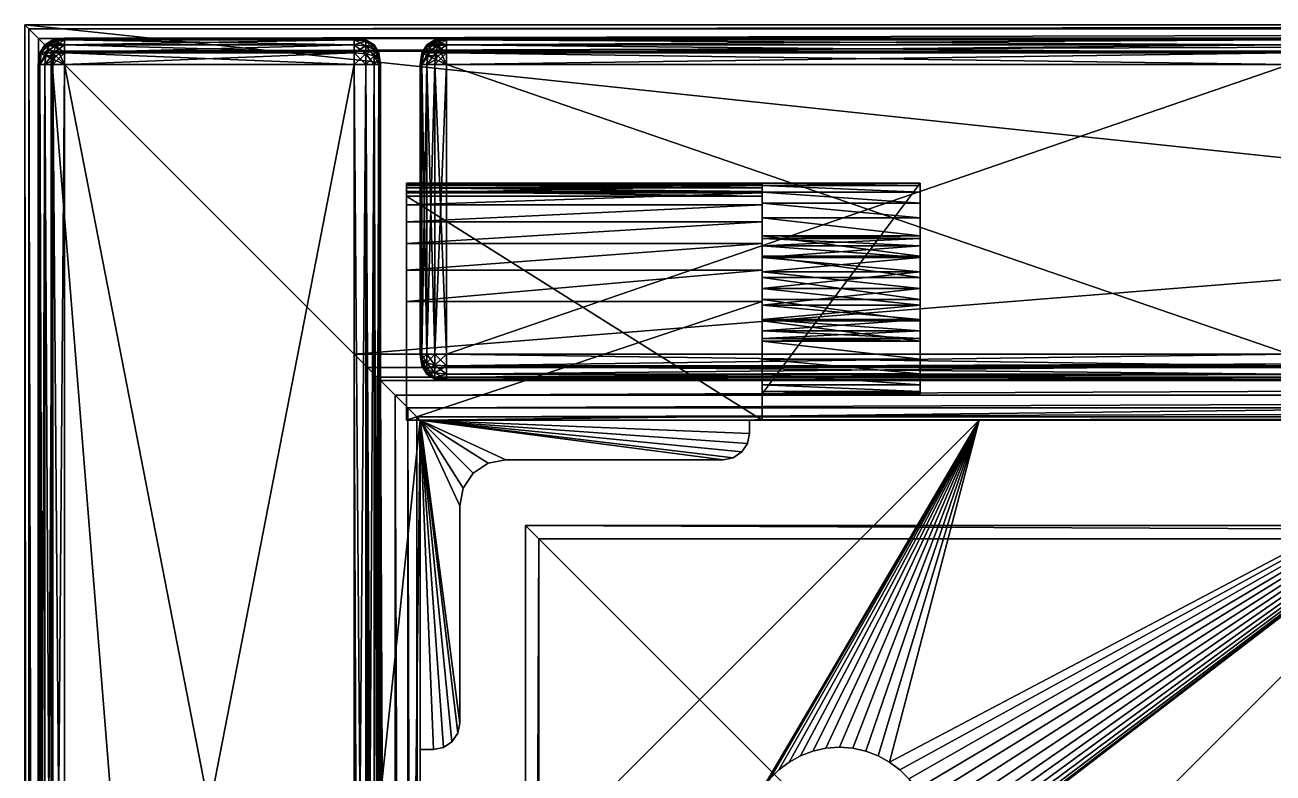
# Model space of a CAD drawing. Header units: millimetres. Extents: x -260 to 3072, y -4655 to 211.
# Drawn here: x -260.5 to -165.8, y -1363.8 to -1307 of the extents above; entities that cross this region are included whole.
import ezdxf

# ---------------------------------------------------------------- set-up
doc = ezdxf.new("R2010")
doc.units = ezdxf.units.MM
doc.layers.add('OBRYSOVA', color=7, linetype='Continuous', true_color=0xffffff)

msp = doc.modelspace()

# ---------------------------------------------------------------- meshes
mesh = msp.add_polyface()
corners = [(-230.501, -1591.001, 400), (-260.5, -1621, 400), (-260.498, -1620.998, 398.908), (-260.195, -1620.695, 397.939), (-259.481, -1619.982, 397.258), (-258.5, -1619, 397), (-235.501, -1596.001, 397), (-234.492, -1594.992, 396.727), (-233.774, -1594.275, 396.009), (-233.501, -1594.001, 395), (-233.501, -1594.001, 370), (-232.408, -1592.908, 370.002), (-231.439, -1591.94, 370.304), (-230.758, -1591.259, 371.018), (-230.501, -1591.001, 372), (23.501, -1591.001, 400), (53.5, -1621, 400), (53.498, -1620.998, 398.908), (53.195, -1620.695, 397.939), (52.482, -1619.982, 397.258), (51.5, -1619, 397), (28.501, -1596.001, 397), (27.492, -1594.992, 396.727), (26.775, -1594.275, 396.009), (26.501, -1594.001, 395), (26.501, -1594.001, 370), (25.408, -1592.908, 370.002), (24.44, -1591.94, 370.304), (23.759, -1591.259, 371.018), (23.501, -1591.001, 372), (23.501, -1336.999, 400), (53.5, -1307, 400), (53.498, -1307.002, 398.908), (53.195, -1307.305, 397.939), (52.482, -1308.019, 397.258), (51.5, -1309, 397), (28.501, -1331.999, 397), (27.492, -1333.008, 396.727), (26.775, -1333.726, 396.009), (26.501, -1333.999, 395), (26.501, -1333.999, 370), (25.408, -1335.092, 370.002), (24.44, -1336.06, 370.304), (23.759, -1336.742, 371.018), (23.501, -1336.999, 372), (-230.501, -1336.999, 400), (-260.5, -1307, 400), (-260.498, -1307.002, 398.908), (-260.195, -1307.305, 397.939), (-259.481, -1308.019, 397.258), (-258.5, -1309, 397), (-235.501, -1331.999, 397), (-234.492, -1333.008, 396.727), (-233.774, -1333.726, 396.009), (-233.501, -1333.999, 395), (-233.501, -1333.999, 370), (-232.408, -1335.092, 370.002), (-231.439, -1336.06, 370.304), (-230.758, -1336.742, 371.018), (-230.501, -1336.999, 372)]
mesh.append_faces([[corners[k] for k in face] for face in [(16, 15, 0), (0, 1, 16), (17, 16, 1), (1, 2, 17), (18, 17, 2), (2, 3, 18), (19, 18, 3), (3, 4, 19), (20, 19, 4), (4, 5, 20), (21, 20, 5), (5, 6, 21), (22, 21, 6), (6, 7, 22), (23, 22, 7), (7, 8, 23), (24, 23, 8), (8, 9, 24), (25, 24, 9), (9, 10, 25), (26, 25, 10), (10, 11, 26), (27, 26, 11), (11, 12, 27), (28, 27, 12), (12, 13, 28), (29, 28, 13), (13, 14, 29), (15, 29, 14), (14, 0, 15), (31, 30, 15), (15, 16, 31), (32, 31, 16), (16, 17, 32), (33, 32, 17), (17, 18, 33), (34, 33, 18), (18, 19, 34), (35, 34, 19), (19, 20, 35), (36, 35, 20), (20, 21, 36), (37, 36, 21), (21, 22, 37), (38, 37, 22), (22, 23, 38), (39, 38, 23), (23, 24, 39), (40, 39, 24), (24, 25, 40), (41, 40, 25), (25, 26, 41), (42, 41, 26), (26, 27, 42), (43, 42, 27), (27, 28, 43), (44, 43, 28), (28, 29, 44), (30, 44, 29), (29, 15, 30), (46, 45, 30), (30, 31, 46), (47, 46, 31), (31, 32, 47), (48, 47, 32), (32, 33, 48), (49, 48, 33), (33, 34, 49), (50, 49, 34), (34, 35, 50), (51, 50, 35), (35, 36, 51), (52, 51, 36), (36, 37, 52), (53, 52, 37), (37, 38, 53), (54, 53, 38), (38, 39, 54), (55, 54, 39), (39, 40, 55), (56, 55, 40), (40, 41, 56), (57, 56, 41), (41, 42, 57), (58, 57, 42), (42, 43, 58), (59, 58, 43), (43, 44, 59), (45, 59, 44), (44, 30, 45), (1, 0, 45), (45, 46, 1), (2, 1, 46), (46, 47, 2), (3, 2, 47), (47, 48, 3), (4, 3, 48), (48, 49, 4), (5, 4, 49), (49, 50, 5), (6, 5, 50), (50, 51, 6), (7, 6, 51), (51, 52, 7), (8, 7, 52), (52, 53, 8), (9, 8, 53), (53, 54, 9), (10, 9, 54), (54, 55, 10), (11, 10, 55), (55, 56, 11), (12, 11, 56), (56, 57, 12), (13, 12, 57), (57, 58, 13), (14, 13, 58), (58, 59, 14), (0, 14, 59), (59, 45, 0)]], dxfattribs={"vtx2": -1})
mesh = msp.add_polyface()
corners = [(-260.5, -1621, 537), (53.5, -1621, 537), (-260.5, -1307, 537), (53.5, -1307, 537), (-260.5, -1621, 540), (53.5, -1621, 540), (-260.5, -1307, 540), (53.5, -1307, 540)]
mesh.append_faces([[corners[k] for k in face] for face in [(0, 2, 3), (3, 1, 0), (4, 5, 7), (7, 6, 4), (0, 1, 5), (5, 4, 0), (1, 3, 7), (7, 5, 1), (3, 2, 6), (6, 7, 3), (2, 0, 4), (4, 6, 2)]], dxfattribs={"vtx2": -1})
at = {"color": 32}
mesh = msp.add_polyface(dxfattribs=at)
corners = [(-257.5, -1310, 394), (-258.32, -1309.617, 393.875), (-258.375, -1310, 393.875), (-257.5, -1308, -244), (-258.32, -1308.125, -244.383), (-258.375, -1308.125, -244), (-259.375, -1309.125, -244), (-259.5, -1310, -244), (-259.5, -1310, 392), (-259.375, -1309.125, 392), (-258.156, -1308.594, 393.5), (-257.883, -1309.18, 393.875), (-257.5, -1309.125, 393.875), (-257.5, -1308.5, 393.5), (-258.32, -1308.242, 392.875), (-257.5, -1308.125, 392.875), (-258.375, -1308.125, 392), (-257.5, -1308, 392), (-258.156, -1309.344, 393.875), (-258.625, -1308.875, 393.5), (-258.906, -1308.594, 392.875), (-259, -1308.5, 392), (-258.906, -1309.344, 393.5), (-259.258, -1309.18, 392.875), (-259, -1310, 393.5), (-259.375, -1310, 392.875), (-258.156, -1308.5, -245.406), (-257.883, -1308.125, -244.82), (-257.5, -1308.125, -244.875), (-257.5, -1308.5, -245.5), (-258.32, -1309.125, -245.758), (-257.5, -1309.125, -245.875), (-258.375, -1310, -245.875), (-257.5, -1310, -246), (-258.156, -1308.125, -244.656), (-258.625, -1308.5, -245.125), (-258.906, -1309.125, -245.406), (-259, -1310, -245.5), (-258.906, -1308.5, -244.656), (-259.258, -1309.125, -244.82), (-259.375, -1310, -244.875), (-259, -1308.5, -244)]
mesh.append_faces([[corners[k] for k in face] for face in [(0, 1, 2), (3, 4, 5), (0, 11, 18), (0, 18, 1), (3, 27, 34), (3, 34, 4)]], dxfattribs={"color": 32})
mesh.append_faces([[corners[k] for k in face] for face in [(6, 7, 8), (8, 9, 6), (10, 11, 12), (12, 13, 10), (14, 10, 13), (13, 15, 14), (16, 14, 15), (15, 17, 16), (19, 18, 11), (11, 10, 19), (20, 19, 10), (10, 14, 20), (21, 20, 14), (14, 16, 21), (22, 1, 18), (18, 19, 22), (23, 22, 19), (19, 20, 23), (9, 23, 20), (20, 21, 9), (24, 2, 1), (1, 22, 24), (25, 24, 22), (22, 23, 25), (8, 25, 23), (23, 9, 8), (26, 27, 28), (28, 29, 26), (30, 26, 29), (29, 31, 30), (32, 30, 31), (31, 33, 32), (35, 34, 27), (27, 26, 35), (36, 35, 26), (26, 30, 36), (37, 36, 30), (30, 32, 37), (38, 4, 34), (34, 35, 38), (39, 38, 35), (35, 36, 39), (40, 39, 36), (36, 37, 40), (41, 5, 4), (4, 38, 41), (6, 41, 38), (38, 39, 6), (7, 6, 39), (39, 40, 7), (41, 6, 9), (9, 21, 41), (5, 41, 21), (21, 16, 5), (3, 5, 16), (16, 17, 3)]], dxfattribs={"vtx2": -1, "color": 32})
mesh = msp.add_polyface(dxfattribs=at)
corners = [(-235.5, -1308, -244), (-257.5, -1308, -244), (-257.5, -1308, 392), (-235.5, -1308, 392), (-235.5, -1308.125, 392.875), (-257.5, -1308.125, 392.875), (-257.5, -1308.125, -244.875), (-235.5, -1308.125, -244.875), (-233.625, -1309.125, 392), (-234, -1308.5, 392), (-234, -1308.594, 392.656), (-234.625, -1308.242, 392.82), (-234.625, -1308.125, 392), (-233.625, -1309.18, 392.383), (-234, -1308.875, 393.125), (-234.625, -1308.594, 393.406), (-235.5, -1308.5, 393.5), (-233.625, -1309.344, 392.656), (-234, -1309.344, 393.406), (-234.625, -1309.18, 393.758), (-235.5, -1309.125, 393.875), (-233.625, -1309.617, 392.82), (-234, -1310, 393.5), (-234.625, -1310, 393.875), (-235.5, -1310, 394), (-257.5, -1310, 394), (-257.5, -1309.125, 393.875), (-257.883, -1309.18, 393.875), (-233.625, -1310, -244.875), (-234, -1310, -245.5), (-234, -1309.344, -245.406), (-234.625, -1309.18, -245.758), (-234.625, -1310, -245.875), (-235.5, -1309.125, -245.875), (-235.5, -1310, -246), (-233.625, -1309.617, -244.82), (-234, -1308.875, -245.125), (-234.625, -1308.594, -245.406), (-235.5, -1308.5, -245.5), (-234.625, -1308.242, -244.82), (-234, -1308.594, -244.656), (-234.625, -1308.125, -244), (-234, -1308.5, -244), (-257.883, -1308.125, -244.82), (-257.5, -1308.5, 393.5), (-257.5, -1308.5, -245.5), (-257.5, -1309.125, -245.875), (-257.5, -1310, -246)]
mesh.append_faces([[corners[k] for k in face] for face in [(25, 26, 27), (1, 6, 43)]], dxfattribs={"color": 32})
mesh.append_faces([[corners[k] for k in face] for face in [(0, 1, 2), (2, 3, 0), (4, 3, 2), (2, 5, 4), (6, 1, 0), (0, 7, 6), (8, 9, 10), (11, 10, 9), (9, 12, 11), (4, 11, 12), (12, 3, 4), (13, 10, 14), (15, 14, 10), (10, 11, 15), (16, 15, 11), (11, 4, 16), (17, 14, 18), (19, 18, 14), (14, 15, 19), (20, 19, 15), (15, 16, 20), (21, 18, 22), (23, 22, 18), (18, 19, 23), (24, 23, 19), (19, 20, 24), (28, 29, 30), (31, 30, 29), (29, 32, 31), (33, 31, 32), (32, 34, 33), (35, 30, 36), (37, 36, 30), (30, 31, 37), (38, 37, 31), (31, 33, 38), (39, 40, 36), (36, 37, 39), (7, 39, 37), (37, 38, 7), (41, 42, 40), (40, 39, 41), (0, 41, 39), (39, 7, 0), (16, 4, 5), (5, 44, 16), (20, 16, 44), (44, 26, 20), (24, 20, 26), (26, 25, 24), (45, 6, 7), (7, 38, 45), (46, 45, 38), (38, 33, 46), (47, 46, 33), (33, 34, 47), (12, 9, 42), (42, 41, 12), (3, 12, 41), (41, 0, 3)]], dxfattribs={"vtx2": -1, "color": 32})
mesh = msp.add_polyface(dxfattribs=at)
corners = [(-233.5, -1310, -244), (-233.625, -1309.18, -244.383), (-233.625, -1309.125, -244), (-228.5, -1308, -244), (-229.32, -1308.125, -244.383), (-229.375, -1308.125, -244), (-233.625, -1309.125, 392), (-229.375, -1308.125, 392), (-228.5, -1308, 392), (-233.5, -1310, 392), (-233.625, -1309.18, 392.383), (-234, -1308.594, 392.656), (-234, -1308.875, 393.125), (-233.625, -1309.344, 392.656), (-234, -1309.344, 393.406), (-233.625, -1309.617, 392.82), (-229.156, -1308.594, 393.5), (-228.883, -1309.18, 393.875), (-228.5, -1309.125, 393.875), (-228.5, -1308.5, 393.5), (-229.32, -1308.242, 392.875), (-228.5, -1308.125, 392.875), (-229.625, -1308.875, 393.5), (-229.156, -1309.344, 393.875), (-229.906, -1308.594, 392.875), (-230, -1308.5, 392), (-229.906, -1309.344, 393.5), (-229.32, -1309.617, 393.875), (-230.258, -1309.18, 392.875), (-230.375, -1309.125, 392), (-230.375, -1310, 392.875), (-230.5, -1310, 392), (-234, -1308.875, -245.125), (-233.625, -1309.344, -244.656), (-233.625, -1309.617, -244.82), (-234, -1308.594, -244.656), (-234, -1308.5, -244), (-229.156, -1308.5, -245.406), (-228.883, -1308.125, -244.82), (-228.5, -1308.125, -244.875), (-229.32, -1309.125, -245.758), (-228.5, -1308.5, -245.5), (-228.5, -1309.125, -245.875), (-229.375, -1310, -245.875), (-229.156, -1308.125, -244.656), (-229.625, -1308.5, -245.125), (-229.906, -1309.125, -245.406), (-230, -1310, -245.5), (-229.906, -1308.5, -244.656), (-230.258, -1309.125, -244.82), (-230.375, -1310, -244.875), (-230, -1308.5, -244), (-230.375, -1309.125, -244), (-230.5, -1310, -244), (-234, -1308.5, 392)]
mesh.append_faces([[corners[k] for k in face] for face in [(0, 1, 2), (3, 4, 5), (9, 6, 10), (0, 33, 1), (3, 38, 44), (3, 44, 4)]], dxfattribs={"color": 32})
mesh.append_faces([[corners[k] for k in face] for face in [(0, 2, 6), (7, 8, 3), (3, 5, 7), (11, 10, 6), (12, 13, 10), (14, 15, 13), (16, 17, 18), (18, 19, 16), (20, 16, 19), (19, 21, 20), (7, 20, 21), (21, 8, 7), (22, 23, 17), (17, 16, 22), (24, 22, 16), (16, 20, 24), (25, 24, 20), (20, 7, 25), (26, 27, 23), (23, 22, 26), (28, 26, 22), (22, 24, 28), (29, 28, 24), (24, 25, 29), (26, 28, 30), (28, 29, 31), (32, 33, 34), (35, 1, 33), (33, 32, 35), (36, 2, 1), (1, 35, 36), (37, 38, 39), (40, 37, 41), (41, 42, 40), (43, 40, 42), (45, 44, 38), (38, 37, 45), (46, 45, 37), (37, 40, 46), (47, 46, 40), (48, 4, 44), (44, 45, 48), (49, 48, 45), (45, 46, 49), (50, 49, 46), (51, 5, 4), (4, 48, 51), (52, 51, 48), (48, 49, 52), (53, 52, 49), (54, 6, 2), (2, 36, 54), (25, 7, 5), (5, 51, 25), (29, 25, 51), (51, 52, 29), (31, 29, 52)]], dxfattribs={"vtx2": -1, "color": 32})
mesh = msp.add_polyface(dxfattribs=at)
corners = [(-164.5, -1308, -244), (-228.5, -1308, -244), (-228.5, -1308, 392), (-164.5, -1308, 392), (-164.5, -1332, 394), (-164.5, -1310, 394), (-228.5, -1310, 394), (-228.5, -1332, 394), (-164.5, -1310, -246), (-164.5, -1332, -246), (-228.5, -1332, -246), (-228.5, -1310, -246), (-164.117, -1309.18, 393.875), (-164.5, -1309.125, 393.875), (-164.5, -1308.125, 392.875), (-228.5, -1308.125, 392.875), (-228.5, -1308.125, -244.875), (-164.5, -1308.125, -244.875), (-163.625, -1308.125, -244), (-163.625, -1308.125, 392), (-228.5, -1309.125, 393.875), (-228.883, -1309.18, 393.875), (-164.5, -1332.875, 393.875), (-163.68, -1332.875, 393.758), (-163.625, -1332, 393.875), (-163.625, -1310, 393.875), (-163.68, -1309.617, 393.875), (-163.094, -1309.344, 393.5), (-163.844, -1309.344, 393.875), (-163.375, -1308.875, 393.5), (-163.844, -1308.594, 393.5), (-163.68, -1308.242, 392.875), (-164.5, -1308.5, 393.5), (-228.883, -1308.125, -244.82), (-228.5, -1308.5, -245.5), (-229.156, -1308.5, -245.406), (-163.625, -1332, -245.875), (-163.68, -1332.875, -245.758), (-164.5, -1332.875, -245.875), (-164.5, -1309.125, -245.875), (-163.625, -1309.18, -245.758), (-163.625, -1310, -245.875), (-164.5, -1308.5, -245.5), (-163.625, -1308.594, -245.406), (-163.625, -1308.242, -244.82), (-228.5, -1332.875, 393.875), (-228.5, -1308.5, 393.5), (-228.5, -1332.875, -245.875), (-228.5, -1309.125, -245.875)]
mesh.append_faces([[corners[k] for k in face] for face in [(5, 12, 13), (6, 20, 21), (5, 25, 26), (5, 26, 28), (5, 28, 12), (1, 16, 33)]], dxfattribs={"color": 32})
mesh.append_faces([[corners[k] for k in face] for face in [(0, 1, 2), (2, 3, 0), (4, 5, 6), (6, 7, 4), (8, 9, 10), (10, 11, 8), (14, 3, 2), (2, 15, 14), (16, 1, 0), (0, 17, 16), (18, 0, 3), (3, 19, 18), (4, 22, 23), (23, 24, 4), (27, 26, 25), (29, 28, 26), (30, 12, 28), (28, 29, 30), (31, 30, 29), (32, 13, 12), (12, 30, 32), (14, 32, 30), (30, 31, 14), (3, 14, 31), (31, 19, 3), (16, 34, 35), (36, 37, 38), (38, 9, 36), (39, 40, 41), (41, 8, 39), (42, 43, 40), (40, 39, 42), (17, 44, 43), (43, 42, 17), (0, 18, 44), (44, 17, 0), (7, 45, 22), (22, 4, 7), (32, 14, 15), (15, 46, 32), (13, 32, 46), (46, 20, 13), (5, 13, 20), (20, 6, 5), (4, 24, 25), (25, 5, 4), (9, 38, 47), (47, 10, 9), (34, 16, 17), (17, 42, 34), (48, 34, 42), (42, 39, 48), (11, 48, 39), (39, 8, 11), (8, 41, 36), (36, 9, 8)]], dxfattribs={"vtx2": -1, "color": 32})
mesh = msp.add_polyface(dxfattribs=at)
corners = [(-230.5, -1310, -244), (-230.5, -1332, -244), (-230.5, -1332, 392), (-230.5, -1310, 392), (-233.5, -1310, 392), (-233.625, -1309.617, 392.82), (-233.625, -1310, 392.875), (-228.5, -1310, 394), (-229.32, -1309.617, 393.875), (-229.375, -1310, 393.875), (-230.375, -1332.383, 392.82), (-230.375, -1332, 392.875), (-230.375, -1332.82, -244.383), (-230.375, -1332.875, -244), (-230.375, -1310, 392.875), (-230.375, -1332, -244.875), (-230.375, -1310, -244.875), (-233.625, -1309.125, 392), (-233.5, -1310, -244), (-233.625, -1309.18, 392.383), (-233.625, -1309.344, 392.656), (-234, -1310, 393.5), (-228.883, -1309.18, 393.875), (-229.156, -1309.344, 393.875), (-230, -1310, 393.5), (-229.906, -1309.344, 393.5), (-230.258, -1309.18, 392.875), (-230.375, -1332.875, 392), (-230.375, -1332.82, 392.383), (-230.375, -1332.656, 392.656), (-230, -1332.656, 393.406), (-230, -1332, 393.5), (-229.375, -1332, 393.875), (-229.375, -1332.82, 393.758), (-228.5, -1332, 394), (-228.5, -1332.875, 393.875), (-233.625, -1310, -244.875), (-233.625, -1309.617, -244.82), (-234, -1309.344, -245.406), (-233.625, -1309.344, -244.656), (-228.5, -1309.125, -245.875), (-228.5, -1310, -246), (-229.375, -1310, -245.875), (-229.32, -1309.125, -245.758), (-230, -1310, -245.5), (-229.906, -1309.125, -245.406), (-230.258, -1309.125, -244.82), (-230.375, -1332.383, -244.82), (-230, -1332.656, -245.406), (-230, -1332, -245.5), (-229.375, -1332.82, -245.758), (-229.375, -1332, -245.875), (-228.5, -1332.875, -245.875), (-228.5, -1332, -246), (-230.375, -1332.656, -244.656), (-230, -1333.125, -245.125), (-230.375, -1309.125, -244)]
mesh.append_faces([[corners[k] for k in face] for face in [(4, 5, 6), (7, 8, 9), (2, 10, 11), (1, 12, 13), (4, 19, 20), (4, 20, 5), (7, 22, 23), (7, 23, 8), (2, 27, 28), (2, 28, 29), (2, 29, 10), (18, 36, 37), (18, 37, 39), (1, 15, 47), (1, 47, 54), (1, 54, 12)]], dxfattribs={"color": 32})
mesh.append_faces([[corners[k] for k in face] for face in [(0, 1, 2), (2, 3, 0), (14, 3, 2), (2, 11, 14), (15, 1, 0), (0, 16, 15), (17, 4, 18), (21, 6, 5), (24, 9, 8), (8, 25, 24), (14, 24, 25), (3, 14, 26), (30, 10, 29), (31, 11, 10), (10, 30, 31), (32, 31, 30), (30, 33, 32), (34, 32, 33), (33, 35, 34), (38, 37, 36), (40, 41, 42), (43, 42, 44), (45, 44, 16), (46, 16, 0), (48, 47, 15), (15, 49, 48), (50, 48, 49), (49, 51, 50), (52, 50, 51), (51, 53, 52), (47, 48, 55), (24, 14, 11), (11, 31, 24), (9, 24, 31), (31, 32, 9), (7, 9, 32), (32, 34, 7), (49, 15, 16), (16, 44, 49), (51, 49, 44), (44, 42, 51), (53, 51, 42), (42, 41, 53), (1, 13, 27), (27, 2, 1), (56, 0, 3)]], dxfattribs={"vtx2": -1, "color": 32})
mesh = msp.add_polyface(dxfattribs=at)
corners = [(-259.5, -1310, -244), (-259.5, -1423, -244), (-259.5, -1423, 392), (-259.5, -1310, 392), (-235.5, -1310, 394), (-257.5, -1310, 394), (-257.5, -1423, 394), (-235.5, -1423, 394), (-257.5, -1310, -246), (-235.5, -1310, -246), (-235.5, -1423, -246), (-257.5, -1423, -246), (-257.883, -1423.82, 393.875), (-257.5, -1423.875, 393.875), (-259.375, -1423.82, -244.383), (-259.375, -1423.875, -244), (-259.375, -1310, 392.875), (-259.375, -1423, 392.875), (-259.375, -1423, -244.875), (-259.375, -1310, -244.875), (-258.375, -1423, 393.875), (-258.32, -1423.383, 393.875), (-258.906, -1423.656, 393.5), (-259, -1423, 393.5), (-259.258, -1423.82, 392.875), (-259.375, -1423.875, 392), (-258.156, -1423.656, 393.875), (-258.625, -1424.125, 393.5), (-258.156, -1424.406, 393.5), (-235.5, -1423.875, 393.875), (-234.68, -1423.875, 393.758), (-234.625, -1423, 393.875), (-259.375, -1423.383, -244.82), (-259, -1423.656, -245.406), (-259, -1423, -245.5), (-258.375, -1423.82, -245.758), (-258.375, -1423, -245.875), (-257.5, -1423.875, -245.875), (-259.375, -1423.656, -244.656), (-259, -1424.125, -245.125), (-258.375, -1424.406, -245.406), (-259, -1424.406, -244.656), (-234.625, -1423, -245.875), (-234.68, -1423.875, -245.758), (-235.5, -1423.875, -245.875), (-259, -1310, 393.5), (-258.375, -1310, 393.875), (-234.625, -1310, 393.875), (-259, -1310, -245.5), (-258.375, -1310, -245.875), (-234.625, -1310, -245.875)]
mesh.append_faces([[corners[k] for k in face] for face in [(6, 12, 13), (1, 14, 15), (6, 20, 21), (6, 21, 26), (6, 26, 12), (1, 18, 32), (1, 32, 38), (1, 38, 14)]], dxfattribs={"color": 32})
mesh.append_faces([[corners[k] for k in face] for face in [(0, 1, 2), (2, 3, 0), (4, 5, 6), (6, 7, 4), (8, 9, 10), (10, 11, 8), (16, 3, 2), (2, 17, 16), (18, 1, 0), (0, 19, 18), (22, 21, 20), (20, 23, 22), (24, 22, 23), (23, 17, 24), (25, 24, 17), (17, 2, 25), (27, 26, 21), (21, 22, 27), (28, 12, 26), (7, 29, 30), (30, 31, 7), (33, 32, 18), (18, 34, 33), (35, 33, 34), (34, 36, 35), (37, 35, 36), (36, 11, 37), (39, 38, 32), (32, 33, 39), (33, 35, 40), (41, 14, 38), (42, 43, 44), (44, 10, 42), (6, 13, 29), (29, 7, 6), (45, 16, 17), (17, 23, 45), (46, 45, 23), (23, 20, 46), (5, 46, 20), (20, 6, 5), (7, 31, 47), (47, 4, 7), (10, 44, 37), (37, 11, 10), (34, 18, 19), (19, 48, 34), (36, 34, 48), (48, 49, 36), (11, 36, 49), (49, 8, 11), (9, 50, 42), (42, 10, 9), (1, 15, 25), (25, 2, 1)]], dxfattribs={"vtx2": -1, "color": 32})
mesh = msp.add_polyface(dxfattribs=at)
corners = [(-233.5, -1423, -244), (-233.5, -1310, -244), (-233.5, -1310, 392), (-233.5, -1423, 392), (-228.5, -1334, -244), (-164.5, -1334, -244), (-164.5, -1334, 392), (-228.5, -1334, 392), (-69.5, -1334, 392), (-157.5, -1334, 392), (-157.5, -1334, -244), (-164.117, -1333.875, 392.82), (-164.5, -1333.875, 392.875), (-163.68, -1333.875, -244.383), (-163.625, -1333.875, -244), (-233.625, -1423, 392.875), (-233.625, -1310, 392.875), (-228.5, -1333.875, 392.875), (-157.5, -1333.875, 392.875), (-233.625, -1310, -244.875), (-233.625, -1423, -244.875), (-164.5, -1333.875, -244.875), (-228.5, -1333.875, -244.875), (-157.5, -1333.875, -244.875), (-69.5, -1333.875, -244.875), (-233.625, -1423.875, -244), (-233.625, -1423.875, 392), (-229.375, -1333.875, -244), (-229.375, -1333.875, 392), (-158.375, -1333.875, -244), (-158.375, -1333.875, 392), (-233.743, -1423.875, 392.82), (-234.094, -1424.5, 392.656), (-234, -1424.5, 392), (-234.094, -1423.875, 393.406), (-234.375, -1424.5, 393.125), (-234, -1423, 393.5), (-234.68, -1423.875, 393.758), (-234.625, -1423, 393.875), (-163.625, -1333.875, 392), (-163.68, -1333.875, 392.383), (-163.844, -1333.875, 392.656), (-234.094, -1423.875, -245.406), (-234.375, -1424.5, -245.125), (-234.844, -1424.5, -245.406), (-234.68, -1423.875, -245.758), (-234, -1423, -245.5), (-234.625, -1423, -245.875), (-233.742, -1423.875, -244.82), (-234.094, -1424.5, -244.656), (-234, -1424.5, -244), (-164.117, -1333.875, -244.82), (-163.844, -1333.875, -244.656), (-234, -1310, 393.5), (-234.625, -1310, 393.875), (-234, -1310, -245.5), (-234.625, -1310, -245.875)]
mesh.append_faces([[corners[k] for k in face] for face in [(6, 11, 12), (5, 13, 14), (6, 39, 40), (6, 40, 41), (6, 41, 11), (5, 21, 51), (5, 51, 52), (5, 52, 13)]], dxfattribs={"color": 32})
mesh.append_faces([[corners[k] for k in face] for face in [(0, 1, 2), (2, 3, 0), (4, 5, 6), (6, 7, 4), (8, 9, 10), (15, 3, 2), (2, 16, 15), (17, 7, 6), (18, 9, 8), (19, 1, 0), (0, 20, 19), (21, 5, 4), (4, 22, 21), (10, 23, 24), (25, 0, 3), (3, 26, 25), (27, 4, 7), (7, 28, 27), (29, 10, 9), (9, 30, 29), (31, 32, 33), (33, 26, 31), (15, 31, 26), (26, 3, 15), (34, 35, 32), (32, 31, 34), (36, 34, 31), (31, 15, 36), (35, 34, 37), (38, 37, 34), (34, 36, 38), (42, 43, 44), (44, 45, 42), (46, 42, 45), (45, 47, 46), (48, 49, 43), (43, 42, 48), (20, 48, 42), (42, 46, 20), (25, 50, 49), (49, 48, 25), (0, 25, 48), (48, 20, 0), (36, 15, 16), (16, 53, 36), (38, 36, 53), (53, 54, 38), (55, 19, 20), (20, 46, 55), (56, 55, 46), (46, 47, 56), (50, 25, 26), (26, 33, 50), (39, 6, 5)]], dxfattribs={"vtx2": -1, "color": 32})
mesh = msp.add_polyface()
corners = [(-204.544, -1337, 519.043), (-204.544, -1320, 519.043), (-204.544, -1337, 535.044), (-204.544, -1328, 535.044), (-231.544, -1337, 519.043), (-231.544, -1319, 520.043), (-231.544, -1337, 535.044), (-231.544, -1328, 535.044), (-204.544, -1319, 520.043), (-231.544, -1320, 519.043), (-204.544, -1319.04, 519.683), (-204.544, -1319.16, 519.403), (-204.544, -1319.36, 519.203), (-204.544, -1319.64, 519.083), (-231.544, -1319.64, 519.083), (-231.544, -1319.36, 519.203), (-231.544, -1319.16, 519.403), (-231.544, -1319.04, 519.683), (-204.544, -1319, 526.044), (-231.544, -1319, 526.044), (-204.544, -1325.612, 534.86), (-204.544, -1323.592, 534.309), (-204.544, -1321.939, 533.391), (-204.544, -1320.653, 532.105), (-204.544, -1319.735, 530.452), (-204.544, -1319.184, 528.432), (-231.544, -1319.184, 528.432), (-231.544, -1319.735, 530.452), (-231.544, -1320.653, 532.105), (-231.544, -1321.939, 533.391), (-231.544, -1323.592, 534.309), (-231.544, -1325.612, 534.86)]
mesh.append_faces([[corners[k] for k in face] for face in [(4, 7, 6)]], dxfattribs={"vtx0": -1})
mesh.append_faces([[corners[k] for k in face] for face in [(0, 18, 1)]], dxfattribs={"vtx0": -1, "vtx1": -1})
mesh.append_faces([[corners[k] for k in face] for face in [(4, 5, 7)]], dxfattribs={"vtx0": -1, "vtx1": -1, "vtx2": -1})
mesh.append_faces([[corners[k] for k in face] for face in [(2, 20, 21), (2, 21, 22), (2, 22, 23), (2, 23, 24), (2, 24, 25), (2, 25, 18), (18, 10, 11), (18, 11, 12), (18, 12, 13), (18, 13, 1), (4, 14, 15), (4, 15, 16), (4, 16, 17), (4, 17, 5), (5, 26, 27), (5, 27, 28), (5, 28, 29), (5, 29, 30), (5, 30, 31), (5, 31, 7)]], dxfattribs={"vtx0": -1, "vtx2": -1})
mesh.append_faces([[corners[k] for k in face] for face in [(0, 2, 18)]], dxfattribs={"vtx1": -1, "vtx2": -1})
mesh.append_faces([[corners[k] for k in face] for face in [(2, 3, 20), (18, 8, 10), (4, 9, 14), (5, 19, 26), (0, 1, 9), (9, 4, 0), (8, 18, 19), (19, 5, 8), (3, 2, 6), (6, 7, 3), (2, 0, 4), (4, 6, 2), (14, 9, 1), (1, 13, 14), (15, 14, 13), (13, 12, 15), (16, 15, 12), (12, 11, 16), (17, 16, 11), (11, 10, 17), (5, 17, 10), (10, 8, 5), (26, 19, 18), (18, 25, 26), (27, 26, 25), (25, 24, 27), (28, 27, 24), (24, 23, 28), (29, 28, 23), (23, 22, 29), (30, 29, 22), (22, 21, 30), (31, 30, 21), (21, 20, 31), (7, 31, 20), (20, 3, 7)]], dxfattribs={"vtx2": -1})
mesh = msp.add_polyface(dxfattribs=at)
corners = [(-164.5, -1334, 392), (-164.5, -1333.875, 392.875), (-228.5, -1333.875, 392.875), (-230, -1333.406, 392.656), (-230.375, -1332.82, 392.383), (-230.375, -1332.875, 392), (-230, -1333.5, 392), (-229.375, -1333.757, 392.82), (-229.375, -1333.875, 392), (-228.5, -1334, 392), (-230, -1333.125, 393.125), (-230.375, -1332.656, 392.656), (-229.375, -1333.406, 393.406), (-228.5, -1333.5, 393.5), (-230, -1332.656, 393.406), (-229.375, -1332.82, 393.758), (-228.5, -1332.875, 393.875), (-163.375, -1333.5, 393.125), (-163.844, -1333.875, 392.656), (-163.68, -1333.875, 392.383), (-163.844, -1333.5, 393.406), (-164.117, -1333.875, 392.82), (-163.68, -1332.875, 393.758), (-164.5, -1333.5, 393.5), (-164.5, -1332.875, 393.875), (-230, -1333.125, -245.125), (-230.375, -1332.656, -244.656), (-230.375, -1332.383, -244.82), (-229.375, -1333.406, -245.406), (-230, -1332.656, -245.406), (-229.375, -1332.82, -245.758), (-228.5, -1333.5, -245.5), (-228.5, -1332.875, -245.875), (-230, -1333.406, -244.656), (-230.375, -1332.82, -244.383), (-229.375, -1333.758, -244.82), (-228.5, -1333.875, -244.875), (-230, -1333.5, -244), (-230.375, -1332.875, -244), (-229.375, -1333.875, -244), (-228.5, -1334, -244), (-163.844, -1333.5, -245.406), (-164.117, -1333.875, -244.82), (-164.5, -1333.875, -244.875), (-164.5, -1333.5, -245.5), (-163.68, -1332.875, -245.758), (-164.5, -1332.875, -245.875), (-163.375, -1333.5, -245.125), (-163.844, -1333.875, -244.656), (-164.5, -1334, -244), (-163.625, -1333.875, -244), (-163.625, -1333.875, 392)]
mesh.append_faces([[corners[k] for k in face] for face in [(0, 1, 2), (3, 4, 5), (5, 6, 3), (7, 3, 6), (6, 8, 7), (2, 7, 8), (8, 9, 2), (10, 11, 4), (4, 3, 10), (12, 10, 3), (3, 7, 12), (13, 12, 7), (7, 2, 13), (11, 10, 14), (15, 14, 10), (10, 12, 15), (16, 15, 12), (12, 13, 16), (17, 18, 19), (20, 21, 18), (18, 17, 20), (22, 20, 17), (23, 1, 21), (21, 20, 23), (24, 23, 20), (20, 22, 24), (25, 26, 27), (28, 25, 29), (29, 30, 28), (31, 28, 30), (30, 32, 31), (33, 34, 26), (26, 25, 33), (35, 33, 25), (25, 28, 35), (36, 35, 28), (28, 31, 36), (37, 38, 34), (34, 33, 37), (39, 37, 33), (33, 35, 39), (40, 39, 35), (35, 36, 40), (41, 42, 43), (43, 44, 41), (45, 41, 44), (44, 46, 45), (47, 48, 42), (42, 41, 47), (13, 2, 1), (1, 23, 13), (16, 13, 23), (23, 24, 16), (44, 43, 36), (36, 31, 44), (46, 44, 31), (31, 32, 46), (37, 39, 8), (8, 6, 37), (38, 37, 6), (6, 5, 38), (49, 50, 51)]], dxfattribs={"vtx2": -1, "color": 32})
mesh = msp.add_polyface()
corners = [(-230.5, -1337, -210), (23.5, -1337, -210), (23.5, -1591, -210), (-230.5, -1591, -210), (-233.5, -1594, -210), (26.5, -1594, -210), (26.5, -1334, -210), (-233.5, -1334, -210), (-230.5, -1337, -400), (23.5, -1337, -400), (23.5, -1591, -400), (-230.5, -1591, -400), (-233.5, -1594, -400), (26.5, -1594, -400), (26.5, -1334, -400), (-233.5, -1334, -400)]
mesh.append_faces([[corners[k] for k in face] for face in [(2, 5, 1), (13, 9, 14)]], dxfattribs={"vtx0": -1, "vtx1": -1})
mesh.append_faces([[corners[k] for k in face] for face in [(2, 4, 5), (4, 3, 0), (6, 0, 1), (12, 11, 10), (13, 10, 9), (8, 12, 15), (8, 15, 14)]], dxfattribs={"vtx0": -1, "vtx2": -1})
mesh.append_faces([[corners[k] for k in face] for face in [(2, 3, 4), (7, 4, 0), (6, 7, 0), (5, 6, 1), (13, 12, 10), (8, 11, 12), (9, 8, 14)]], dxfattribs={"vtx1": -1, "vtx2": -1})
mesh.append_faces([[corners[k] for k in face] for face in [(12, 13, 5), (5, 4, 12), (9, 10, 2), (2, 1, 9), (13, 14, 6), (6, 5, 13), (8, 9, 1), (1, 0, 8), (14, 15, 7), (7, 6, 14), (15, 12, 4), (4, 7, 15), (11, 8, 0), (0, 3, 11), (10, 11, 3), (3, 2, 10)]], dxfattribs={"vtx2": -1})
mesh = msp.add_polyface()
corners = [(-145.646, -1337, -398), (-194.089, -1374.103, -398), (-230.5, -1421.854, -398), (-194.089, -1374.103, -400), (-145.646, -1337, -400), (-230.5, -1421.854, -400), (-193.398, -1373.412, -400), (-193.398, -1373.412, -398), (-194.87, -1374.692, -400), (-194.87, -1374.692, -398), (-195.73, -1375.169, -400), (-195.73, -1375.169, -398), (-196.659, -1375.524, -400), (-196.659, -1375.524, -398), (-197.646, -1375.745, -400), (-197.646, -1375.745, -398), (-198.68, -1375.82, -400), (-198.68, -1375.82, -398), (-199.713, -1375.744, -400), (-199.713, -1375.744, -398), (-200.7, -1375.524, -400), (-200.7, -1375.524, -398), (-201.629, -1375.169, -400), (-201.629, -1375.169, -398), (-202.489, -1374.692, -400), (-202.489, -1374.692, -398), (-203.271, -1374.103, -400), (-203.271, -1374.103, -398), (-203.961, -1373.412, -400), (-203.961, -1373.412, -398), (-204.551, -1372.631, -400), (-204.551, -1372.631, -398), (-205.029, -1371.77, -400), (-205.029, -1371.77, -398), (-205.383, -1370.841, -400), (-205.383, -1370.841, -398), (-205.604, -1369.854, -400), (-205.604, -1369.854, -398), (-205.383, -1366.8, -398), (-205.604, -1367.786, -398), (-205.604, -1367.786, -400), (-192.808, -1372.631, -400), (-192.808, -1372.631, -398), (-192.331, -1371.77, -400), (-192.331, -1371.77, -398), (-191.976, -1370.841, -400), (-191.976, -1370.841, -398), (-191.756, -1369.854, -400), (-191.756, -1369.854, -398), (-191.68, -1368.82, -400), (-191.68, -1368.82, -398), (-191.755, -1367.786, -400), (-191.755, -1367.786, -398)]
mesh.append_faces([[corners[k] for k in face] for face in [(0, 1, 2)]], dxfattribs={"vtx0": -1, "vtx1": -1})
mesh.append_faces([[corners[k] for k in face] for face in [(3, 4, 5)]], dxfattribs={"vtx0": -1, "vtx2": -1})
mesh.append_faces([[corners[k] for k in face] for face in [(6, 3, 1), (1, 7, 6), (0, 2, 5), (3, 8, 9), (9, 1, 3), (8, 10, 11), (11, 9, 8), (10, 12, 13), (13, 11, 10), (12, 14, 15), (15, 13, 12), (14, 16, 17), (17, 15, 14), (16, 18, 19), (19, 17, 16), (18, 20, 21), (21, 19, 18), (20, 22, 23), (23, 21, 20), (22, 24, 25), (25, 23, 22), (24, 26, 27), (27, 25, 24), (26, 28, 29), (29, 27, 26), (28, 30, 31), (31, 29, 28), (30, 32, 33), (33, 31, 30), (32, 34, 35), (35, 33, 32), (34, 36, 37), (37, 35, 34), (38, 39, 40), (41, 6, 7), (7, 42, 41), (43, 41, 42), (42, 44, 43), (45, 43, 44), (44, 46, 45), (47, 45, 46), (46, 48, 47), (49, 47, 48), (48, 50, 49), (51, 49, 50), (50, 52, 51)]], dxfattribs={"vtx2": -1})
mesh = msp.add_polyface()
corners = [(-188.073, -1337, -398), (-204.551, -1365.01, -398), (-203.961, -1364.229, -398), (-203.27, -1363.538, -398), (-202.489, -1362.949, -398), (-201.629, -1362.471, -398), (-200.7, -1362.117, -398), (-199.713, -1361.896, -398), (-198.68, -1361.82, -398), (-197.646, -1361.896, -398), (-230.5, -1379.428, -398), (-203.961, -1364.229, -400), (-204.551, -1365.01, -400), (-188.073, -1337, -400), (-203.27, -1363.538, -400), (-202.489, -1362.949, -400), (-201.629, -1362.471, -400), (-200.7, -1362.117, -400), (-199.713, -1361.896, -400), (-198.68, -1361.82, -400), (-197.646, -1361.896, -400), (-230.5, -1379.428, -400), (-205.604, -1367.786, -400), (-205.383, -1366.8, -400), (-205.383, -1366.8, -398), (-205.028, -1365.87, -400), (-205.028, -1365.87, -398), (-194.089, -1363.538, -398), (-194.87, -1362.949, -398), (-194.87, -1362.949, -400), (-195.73, -1362.471, -400), (-195.73, -1362.471, -398), (-196.659, -1362.117, -400), (-196.659, -1362.117, -398)]
mesh.append_faces([[corners[k] for k in face] for face in [(0, 1, 2), (0, 2, 3), (0, 3, 4), (0, 4, 5), (0, 5, 6), (0, 6, 7), (0, 7, 8), (0, 8, 9), (1, 0, 10)]], dxfattribs={"vtx0": -1, "vtx2": -1})
mesh.append_faces([[corners[k] for k in face] for face in [(11, 12, 13), (14, 11, 13), (15, 14, 13), (16, 15, 13), (17, 16, 13), (18, 17, 13), (19, 18, 13), (20, 19, 13), (21, 13, 12)]], dxfattribs={"vtx1": -1, "vtx2": -1})
mesh.append_faces([[corners[k] for k in face] for face in [(22, 23, 24), (23, 25, 26), (26, 24, 23), (25, 12, 1), (1, 26, 25), (27, 28, 29), (30, 29, 28), (28, 31, 30), (32, 30, 31), (31, 33, 32), (20, 32, 33), (33, 9, 20), (19, 20, 9), (9, 8, 19), (18, 19, 8), (8, 7, 18), (17, 18, 7), (7, 6, 17), (16, 17, 6), (6, 5, 16), (15, 16, 5), (5, 4, 15), (14, 15, 4), (4, 3, 14), (11, 14, 3), (3, 2, 11), (12, 11, 2), (2, 1, 12), (13, 21, 10), (10, 0, 13)]], dxfattribs={"vtx2": -1})
mesh = msp.add_polyface()
corners = [(-188.073, -1337, -398), (-197.646, -1361.896, -398), (-196.659, -1362.117, -398), (-195.73, -1362.471, -398), (-194.87, -1362.949, -398), (-145.646, -1337, -398), (-194.089, -1363.538, -398), (-193.398, -1364.229, -398), (-192.808, -1365.01, -398), (-192.331, -1365.87, -398), (-191.976, -1366.8, -398), (-191.755, -1367.786, -398), (-191.68, -1368.82, -398), (-191.756, -1369.854, -398), (-191.976, -1370.841, -398), (-192.331, -1371.77, -398), (-192.808, -1372.631, -398), (-193.398, -1373.412, -398), (-194.089, -1374.103, -398), (-196.659, -1362.117, -400), (-197.646, -1361.896, -400), (-188.073, -1337, -400), (-195.73, -1362.471, -400), (-194.87, -1362.949, -400), (-145.646, -1337, -400), (-194.089, -1363.538, -400), (-193.398, -1364.229, -400), (-192.808, -1365.01, -400), (-192.331, -1365.87, -400), (-191.976, -1366.8, -400), (-191.755, -1367.786, -400), (-191.68, -1368.82, -400), (-191.756, -1369.854, -400), (-191.976, -1370.841, -400), (-192.331, -1371.77, -400), (-192.808, -1372.631, -400), (-193.398, -1373.412, -400), (-194.089, -1374.103, -400), (-230.5, -1421.854, -400)]
mesh.append_faces([[corners[k] for k in face] for face in [(0, 1, 2), (0, 2, 3), (0, 3, 4), (5, 4, 6), (5, 6, 7), (5, 7, 8), (5, 8, 9), (5, 9, 10), (5, 10, 11), (5, 11, 12), (5, 12, 13), (5, 13, 14), (5, 14, 15), (5, 15, 16), (5, 16, 17), (5, 17, 18), (23, 21, 24)]], dxfattribs={"vtx0": -1, "vtx2": -1})
mesh.append_faces([[corners[k] for k in face] for face in [(5, 0, 4), (19, 20, 21), (22, 19, 21), (23, 22, 21), (25, 23, 24), (26, 25, 24), (27, 26, 24), (28, 27, 24), (29, 28, 24), (30, 29, 24), (31, 30, 24), (32, 31, 24), (33, 32, 24), (34, 33, 24), (35, 34, 24), (36, 35, 24), (37, 36, 24)]], dxfattribs={"vtx1": -1, "vtx2": -1})
mesh.append_faces([[corners[k] for k in face] for face in [(38, 24, 5), (29, 30, 11), (11, 10, 29), (28, 29, 10), (10, 9, 28), (27, 28, 9), (9, 8, 27), (26, 27, 8), (8, 7, 26), (25, 26, 7), (7, 6, 25), (23, 25, 6), (24, 21, 0), (0, 5, 24)]], dxfattribs={"vtx2": -1})
mesh = msp.add_polyface()
corners = [(23.5, -1466, -210), (23.5, -1462, -210), (-65.5, -1462, -210), (-65.5, -1466, -210), (23.5, -1466, -240), (23.5, -1462, -240), (-65.5, -1462, -240), (-65.5, -1466, -240), (27.5, -1502, -240), (27.5, -1498, -240), (-105.5, -1591, -210), (-101.5, -1591, -210), (-101.5, -1337, -210), (-105.5, -1337, -210), (-69.5, -1466, -210), (-69.5, -1462, -210), (-230.5, -1462, -210), (-230.5, -1466, -210), (-105.5, -1591, -240), (-101.5, -1591, -240), (-101.5, -1337, -240), (-105.5, -1337, -240), (-69.5, -1466, -240), (-69.5, -1462, -240), (-230.5, -1462, -240), (-230.5, -1466, -240), (-65.5, -1502, -240), (23.5, -1502, -240), (23.5, -1498, -240), (-65.5, -1498, -240)]
mesh.append_faces([[corners[k] for k in face] for face in [(2, 3, 0), (0, 1, 2), (4, 7, 6), (6, 5, 4), (4, 5, 1), (1, 0, 4), (5, 6, 2), (2, 1, 5), (6, 7, 3), (3, 2, 6), (7, 4, 0), (0, 3, 7), (12, 13, 10), (10, 11, 12), (16, 17, 14), (14, 15, 16), (18, 21, 20), (20, 19, 18), (22, 25, 24), (24, 23, 22), (18, 19, 11), (11, 10, 18), (19, 20, 12), (12, 11, 19), (20, 21, 13), (13, 12, 20), (21, 18, 10), (10, 13, 21), (22, 23, 15), (15, 14, 22), (23, 24, 16), (16, 15, 23), (24, 25, 17), (17, 16, 24), (25, 22, 14), (14, 17, 25)]], dxfattribs={"vtx2": -1})
mesh = msp.add_polyface()
corners = [(-230.5, -1337, 537), (-230.5, -1362, 537), (-229.5, -1362, 537), (-228.734, -1361.848, 537), (-228.086, -1361.414, 537), (-227.652, -1360.765, 537), (-227.5, -1360, 537), (-227.5, -1343.5, 537), (-227.233, -1342.161, 537), (-229.5, -1362, -400), (-230.5, -1362, -400), (-230.5, -1337, -400), (-227.233, -1342.161, -400), (-227.5, -1343.5, -400), (-227.5, -1360, -400), (-227.652, -1360.765, -400), (-228.086, -1361.414, -400), (-228.734, -1361.848, -400), (-226.475, -1341.025, -400), (-226.475, -1341.025, 537), (-225.339, -1340.266, -400), (-225.339, -1340.266, 537)]
mesh.append_faces([[corners[k] for k in face] for face in [(9, 11, 17)]], dxfattribs={"vtx0": -1, "vtx1": -1})
mesh.append_faces([[corners[k] for k in face] for face in [(0, 2, 3), (0, 3, 4), (0, 4, 5), (0, 5, 6), (0, 6, 7), (0, 7, 8), (11, 12, 13), (11, 13, 14), (11, 14, 15), (11, 15, 16), (11, 16, 17)]], dxfattribs={"vtx0": -1, "vtx2": -1})
mesh.append_faces([[corners[k] for k in face] for face in [(0, 1, 2), (9, 10, 11), (11, 10, 1), (1, 0, 11), (10, 9, 2), (2, 1, 10), (9, 17, 3), (3, 2, 9), (17, 16, 4), (4, 3, 17), (16, 15, 5), (5, 4, 16), (15, 14, 6), (6, 5, 15), (14, 13, 7), (7, 6, 14), (13, 12, 8), (8, 7, 13), (12, 18, 19), (19, 8, 12), (18, 20, 21), (21, 19, 18)]], dxfattribs={"vtx2": -1})
mesh = msp.add_polyface()
corners = [(-230.5, -1337, 537), (-227.233, -1342.161, 537), (-226.475, -1341.025, 537), (-225.339, -1340.266, 537), (-224, -1340, 537), (-207.5, -1340, 537), (-206.734, -1339.848, 537), (-206.086, -1339.414, 537), (-205.652, -1338.765, 537), (-205.5, -1338, 537), (-205.5, -1337, 537), (-230.5, -1337, -400), (-205.5, -1337, -400), (-205.5, -1338, -400), (-205.652, -1338.765, -400), (-206.086, -1339.414, -400), (-206.734, -1339.848, -400), (-207.5, -1340, -400), (-224, -1340, -400), (-225.339, -1340.266, -400), (-226.475, -1341.025, -400), (-227.233, -1342.161, -400)]
mesh.append_faces([[corners[k] for k in face] for face in [(0, 9, 10)]], dxfattribs={"vtx0": -1})
mesh.append_faces([[corners[k] for k in face] for face in [(0, 1, 2), (0, 2, 3), (0, 3, 4), (0, 4, 5), (0, 5, 6), (0, 6, 7), (0, 7, 8), (0, 8, 9), (11, 13, 14), (11, 14, 15), (11, 15, 16), (11, 16, 17), (11, 17, 18), (11, 18, 19), (11, 19, 20), (11, 20, 21)]], dxfattribs={"vtx0": -1, "vtx2": -1})
mesh.append_faces([[corners[k] for k in face] for face in [(11, 12, 13), (19, 18, 4), (4, 3, 19), (18, 17, 5), (5, 4, 18), (17, 16, 6), (6, 5, 17), (16, 15, 7), (7, 6, 16), (15, 14, 8), (8, 7, 15), (14, 13, 9), (9, 8, 14), (13, 12, 10), (10, 9, 13), (12, 11, 0), (0, 10, 12)]], dxfattribs={"vtx2": -1})
mesh = msp.add_polyface()
corners = [(-221.5, -1346, 385), (14.5, -1346, 385), (14.5, -1582, 385), (-221.5, -1582, 385), (-222.5, -1583, 385), (15.5, -1583, 385), (15.5, -1345, 385), (-222.5, -1345, 385), (-221.5, -1346, -209), (14.5, -1346, -209), (14.5, -1582, -209), (-221.5, -1582, -209), (-222.5, -1583, -210), (15.5, -1583, -210), (15.5, -1345, -210), (-222.5, -1345, -210)]
mesh.append_faces([[corners[k] for k in face] for face in [(3, 5, 2)]], dxfattribs={"vtx0": -1, "vtx1": -1})
mesh.append_faces([[corners[k] for k in face] for face in [(2, 5, 6), (1, 6, 7), (0, 7, 4), (3, 4, 5)]], dxfattribs={"vtx0": -1, "vtx2": -1})
mesh.append_faces([[corners[k] for k in face] for face in [(1, 2, 6), (0, 1, 7), (3, 0, 4)]], dxfattribs={"vtx1": -1, "vtx2": -1})
mesh.append_faces([[corners[k] for k in face] for face in [(11, 8, 0), (0, 3, 11), (12, 13, 5), (5, 4, 12), (15, 12, 4), (4, 7, 15), (8, 9, 1), (1, 0, 8), (14, 15, 7), (7, 6, 14), (9, 10, 2), (2, 1, 9), (13, 14, 6), (6, 5, 13), (10, 11, 3), (3, 2, 10), (10, 9, 8), (8, 11, 10), (15, 14, 13), (13, 12, 15)]], dxfattribs={"vtx2": -1})
at = {"layer": 'OBRYSOVA'}
mesh = msp.add_polyface(dxfattribs=at)
corners = [(-204.544, -1335.004, 537), (-204.544, -1335.002, 527), (-204.544, -1334.824, 525.319), (-204.544, -1334.307, 523.739), (-204.544, -1333.478, 522.305), (-204.544, -1332.367, 521.067), (-204.544, -1331, 520.072), (-204.544, -1329.456, 519.386), (-204.544, -1327.828, 519.043), (-204.544, -1326.173, 519.043), (-204.544, -1324.545, 519.386), (-204.544, -1323, 520.072), (-204.544, -1321.634, 521.066), (-204.544, -1320.524, 522.305), (-204.544, -1319.696, 523.738), (-204.544, -1319.179, 525.319), (-204.544, -1319, 527), (-204.544, -1319, 537), (-204.544, -1323.204, 525.737), (-204.544, -1323.772, 524.638), (-204.544, -1324.639, 523.773), (-204.544, -1325.737, 523.204), (-204.544, -1327, 523), (-204.544, -1328.264, 523.204), (-204.544, -1329.362, 523.772), (-204.544, -1330.228, 524.639), (-204.544, -1330.796, 525.737), (-204.544, -1331, 527), (-204.544, -1330.796, 528.264), (-204.544, -1330.228, 529.361), (-204.544, -1329.362, 530.228), (-204.544, -1328.264, 530.796), (-204.544, -1327, 531), (-204.544, -1325.737, 530.796), (-204.544, -1324.639, 530.228), (-204.544, -1323.773, 529.362), (-204.544, -1323.205, 528.264), (-204.544, -1323, 527), (-192.544, -1335.004, 537), (-192.544, -1335.002, 527), (-192.544, -1334.824, 525.319), (-192.544, -1334.307, 523.739), (-192.544, -1333.478, 522.305), (-192.544, -1332.367, 521.067), (-192.544, -1331, 520.072), (-192.544, -1329.456, 519.386), (-192.544, -1327.828, 519.043), (-192.544, -1326.173, 519.043), (-192.544, -1324.545, 519.386), (-192.544, -1323, 520.072), (-192.544, -1321.634, 521.066), (-192.544, -1320.524, 522.305), (-192.544, -1319.696, 523.738), (-192.544, -1319.179, 525.319), (-192.544, -1319, 527), (-192.544, -1319, 537), (-192.544, -1323.204, 525.737), (-192.544, -1323.772, 524.638), (-192.544, -1324.639, 523.773), (-192.544, -1325.737, 523.204), (-192.544, -1327, 523), (-192.544, -1328.264, 523.204), (-192.544, -1329.362, 523.772), (-192.544, -1330.228, 524.639), (-192.544, -1330.796, 525.737), (-192.544, -1331, 527), (-192.544, -1330.796, 528.264), (-192.544, -1330.228, 529.361), (-192.544, -1329.362, 530.228), (-192.544, -1328.264, 530.796), (-192.544, -1327, 531), (-192.544, -1325.737, 530.796), (-192.544, -1324.639, 530.228), (-192.544, -1323.773, 529.362), (-192.544, -1323.205, 528.264), (-192.544, -1323, 527)]
mesh.append_faces([[corners[k] for k in face] for face in [(22, 9, 21), (47, 59, 48)]], dxfattribs={"vtx0": -1, "vtx1": -1})
mesh.append_faces([[corners[k] for k in face] for face in [(6, 23, 24), (5, 24, 25), (3, 25, 26), (2, 26, 27), (0, 27, 28), (0, 28, 29), (0, 29, 30), (17, 30, 31), (17, 31, 32), (17, 32, 33), (17, 33, 34), (16, 34, 35), (16, 35, 36), (16, 36, 37), (15, 37, 18), (14, 18, 19), (12, 19, 20), (11, 20, 21), (47, 60, 59), (61, 46, 45), (61, 45, 44), (62, 44, 43), (63, 43, 42), (63, 42, 41), (64, 41, 40), (65, 40, 39), (65, 39, 38), (68, 38, 55), (72, 55, 54), (75, 54, 53), (56, 53, 52), (57, 52, 51), (57, 51, 50), (58, 50, 49), (59, 49, 48)]], dxfattribs={"vtx0": -1, "vtx2": -1})
mesh.append_faces([[corners[k] for k in face] for face in [(7, 8, 23), (6, 7, 23), (5, 6, 24), (4, 5, 25), (3, 4, 25), (2, 3, 26), (1, 2, 27), (0, 1, 27), (17, 0, 30), (16, 17, 34), (15, 16, 37), (14, 15, 18), (13, 14, 19), (12, 13, 19), (11, 12, 20), (10, 11, 21), (9, 10, 21), (62, 61, 44), (63, 62, 43), (64, 63, 41), (65, 64, 40), (66, 65, 38), (67, 66, 38), (68, 67, 38), (69, 68, 55), (70, 69, 55), (71, 70, 55), (72, 71, 55), (73, 72, 54), (74, 73, 54), (75, 74, 54), (56, 75, 53), (57, 56, 52), (58, 57, 50), (59, 58, 49)]], dxfattribs={"vtx1": -1, "vtx2": -1})
mesh.append_faces([[corners[k] for k in face] for face in [(22, 8, 9), (8, 22, 23), (47, 46, 60), (61, 60, 46), (46, 47, 9), (9, 8, 46), (59, 60, 22), (22, 21, 59), (47, 48, 10), (10, 9, 47), (48, 49, 11), (11, 10, 48), (58, 59, 21), (21, 20, 58), (49, 50, 12), (12, 11, 49), (57, 58, 20), (20, 19, 57), (50, 51, 13), (13, 12, 50), (51, 52, 14), (14, 13, 51), (56, 57, 19), (19, 18, 56), (52, 53, 15), (15, 14, 52), (75, 56, 18), (18, 37, 75), (53, 54, 16), (16, 15, 53), (74, 75, 37), (37, 36, 74), (73, 74, 36), (36, 35, 73), (72, 73, 35), (35, 34, 72), (54, 55, 17), (17, 16, 54), (71, 72, 34), (34, 33, 71), (70, 71, 33), (33, 32, 70), (69, 70, 32), (32, 31, 69), (68, 69, 31), (31, 30, 68), (55, 38, 0), (0, 17, 55), (67, 68, 30), (30, 29, 67), (66, 67, 29), (29, 28, 66), (65, 66, 28), (28, 27, 65), (38, 39, 1), (1, 0, 38), (39, 40, 2), (2, 1, 39), (64, 65, 27), (27, 26, 64), (40, 41, 3), (3, 2, 40), (63, 64, 26), (26, 25, 63), (41, 42, 4), (4, 3, 41), (42, 43, 5), (5, 4, 42), (62, 63, 25), (25, 24, 62), (43, 44, 6), (6, 5, 43), (61, 62, 24), (24, 23, 61), (44, 45, 7), (7, 6, 44), (45, 46, 8), (8, 7, 45), (60, 61, 23), (23, 22, 60)]], dxfattribs={"vtx2": -1})

doc.saveas('drawing.dxf')
